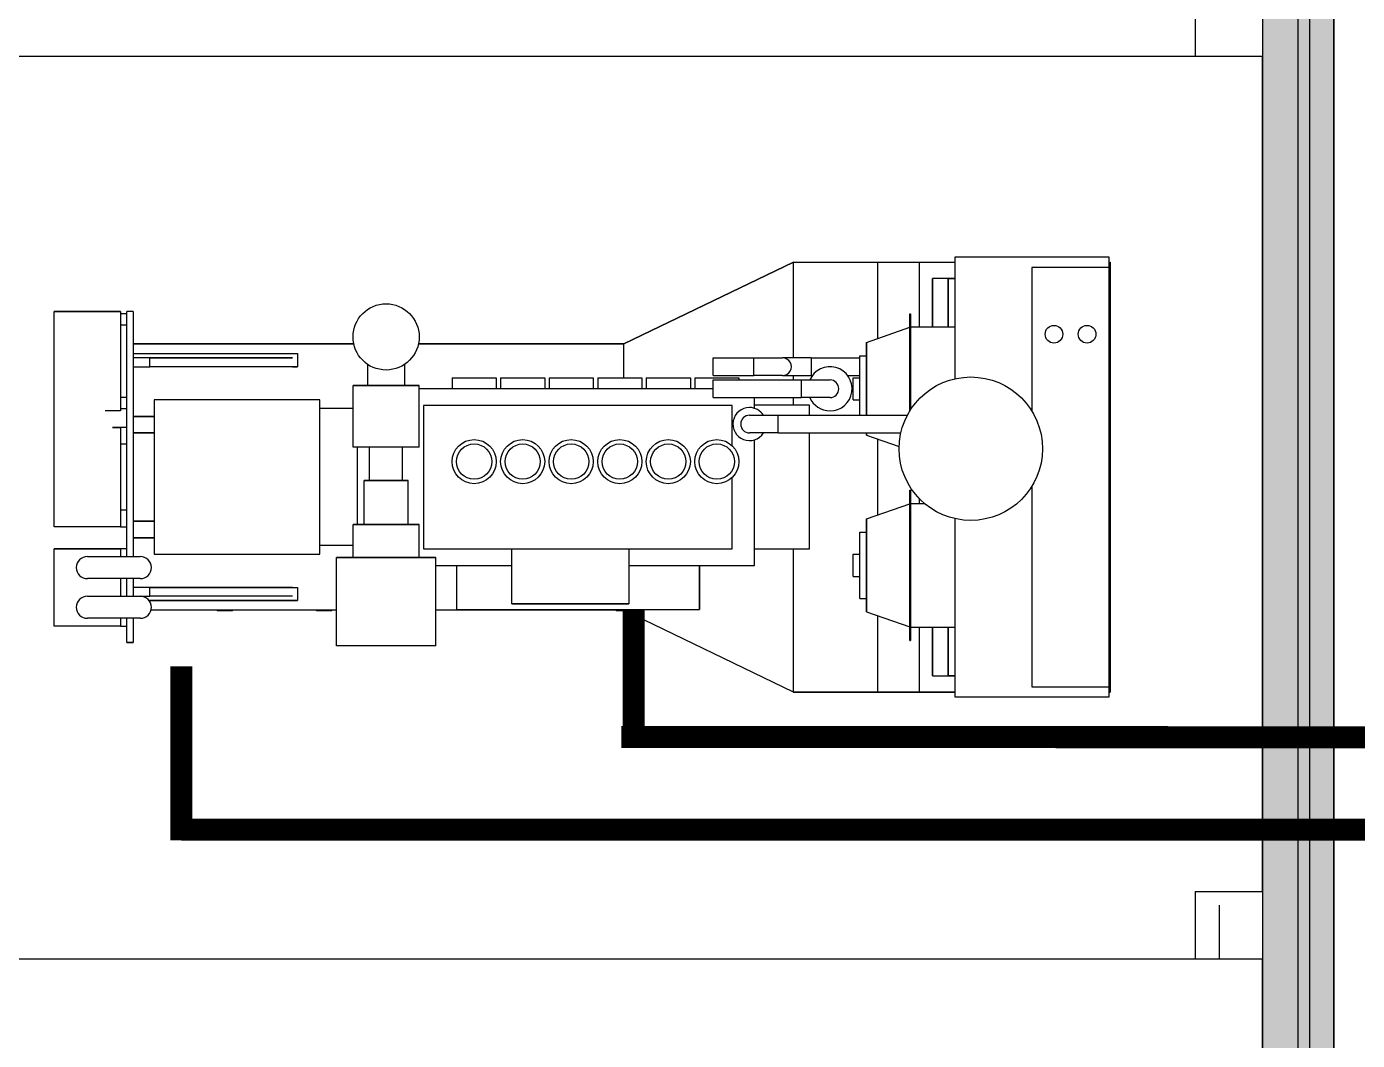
# Model space of a CAD drawing. Header units: inches. Extents: x 517790 to 538444, y 301815 to 302461.
# Drawn here: x 517949.52 to 517955.75, y 302301.06 to 302305.81 of the extents above; entities that cross this region are included whole.
import ezdxf

# ---------------------------------------------------------------- set-up
doc = ezdxf.new("R2010")
doc.units = ezdxf.units.IN
doc.header["$MEASUREMENT"] = 0
doc.linetypes.add('BLAST PROOF PARTITION-EMBED 1_DWG$0$DASHDOT2', pattern=[0.5, 0.25, -0.125, 0, -0.125])
for name, color, linetype in [('电气-接地设计-接地线', 3, '接地线'), ('电缆敷设层', 1, 'Continuous'), ('硅胶总平面底图 工艺装置区', 253, 'Continuous'), ('硅胶总平面底图0804', 253, 'Continuous')]:
    doc.layers.add(name, color=color, linetype=linetype)
doc.styles.add('EESLTYPE', font='TXT.shx')
doc.linetypes.add('接地线', pattern='A,500,["/",EESLTYPE,S=200,R=0,X=0,Y=-100],-200,60,-200', length=960)
doc.linetypes.add('组180_接地线', pattern='A,500,["/",EESLTYPE,S=200,R=-180,X=0,Y=100],-200,60,-200', length=960)

msp = doc.modelspace()

# ---------------------------------------------------------------- hatches: boundary and pattern name
at = {"ltscale": 10}
h = msp.add_hatch(color=9, dxfattribs=at)
h.dxf.hatch_style = 1
h.paths.add_polyline_path([(517946.0316, 302284.5143), (517955.6415, 302284.5143), (517955.6415, 302310.5538), (517946.0316, 302310.5538)])
h.paths.add_polyline_path([(517955.5269, 302310.4723), (517955.5269, 302284.6261), (517946.1331, 302284.6261), (517946.1331, 302310.4723)], flags=16)
h.paths.add_polyline_path([(517955.4734, 302310.4375), (517955.4734, 302284.6806), (517946.1735, 302284.6806), (517946.1735, 302310.4375)], flags=0)
h.paths.add_polyline_path([(517947.1359, 302310.3557), (517947.1359, 302305.6689), (517954.9924, 302305.6689), (517954.9924, 302305.9838), (517955.3074, 302305.9838), (517955.3074, 302310.052), (517951.2392, 302310.052), (517950.9242, 302310.052), (517950.9242, 302310.367), (517951.2392, 302310.367), (517951.2392, 302310.052), (517955.3074, 302310.052), (517955.3074, 302305.9838), (517954.9924, 302305.9838), (517954.9924, 302305.6689), (517955.3074, 302305.6689), (517955.3074, 302301.7582), (517955.1056, 302301.7582), (517955.1056, 302301.4432), (517955.3074, 302301.4432), (517955.3074, 302297.5325), (517955.1056, 302297.5325), (517955.1056, 302297.2176), (517955.3074, 302297.2176), (517955.3074, 302293.1494), (517955.3074, 302292.8344), (517955.3074, 302288.8187), (517954.9924, 302288.8187), (517954.9924, 302288.5038), (517955.3074, 302288.5038), (517955.3074, 302285.6105), (517954.9924, 302285.6105), (517954.1575, 302285.6105), (517954.1575, 302285.1995), (517953.5838, 302285.1995), (517952.7571, 302285.1995), (517951.9305, 302285.1995), (517951.1038, 302285.1995), (517950.2772, 302285.1995), (517948.6239, 302285.1995), (517947.7972, 302285.1995), (517946.8259, 302285.1995), (517946.3399, 302285.1995), (517946.3399, 302285.8194), (517946.5159, 302285.8194), (517946.5159, 302286.1737), (517946.5159, 302288.4027), (517946.5159, 302292.8667), (517946.6853, 302292.8667), (517946.6097, 302292.9262), (517946.7226, 302293.0695), (517946.7226, 302294.7767), (517946.7226, 302299.2363), (517946.7226, 302303.4357), (517946.7226, 302305.6576), (517946.7226, 302305.9725), (517946.7226, 302310.0407), (517946.7226, 302310.3557)], flags=0)
h.paths.add_polyline_path([(517947.1359, 302310.3557), (517947.1359, 302310.0407), (517947.1359, 302305.9725), (517947.1359, 302305.6576), (517947.1359, 302303.6424), (517947.3598, 302303.6424), (517949.5125, 302303.6424), (517949.5125, 302303.2291), (517947.3598, 302303.2291), (517947.1359, 302303.2291), (517947.1359, 302299.443), (517947.3598, 302299.443), (517949.5125, 302299.443), (517949.5125, 302299.0297), (517947.3598, 302299.0297), (517947.1359, 302299.0297), (517947.1359, 302294.9833), (517949.5125, 302294.9833), (517949.5125, 302294.57), (517947.1359, 302294.57), (517947.1359, 302292.9459), (517947.2775, 302292.8344), (517951.7073, 302292.8344), (517951.7073, 302291.5773), (517951.1105, 302291.5773), (517951.1105, 302291.567), (517951.064, 302291.567), (517950.2348, 302291.573), (517950.2348, 302291.567), (517949.9997, 302291.567), (517949.9997, 302291.5153), (517949.9532, 302291.5153), (517949.6406, 302291.5773), (517949.6406, 302292.8344), (517947.1359, 302292.8344), (517947.1359, 302292.8231), (517947.1359, 302288.7127), (517947.7972, 302288.7127), (517948.6239, 302288.7127), (517949.4505, 302288.7127), (517950.2772, 302288.7127), (517951.1038, 302288.7127), (517951.9305, 302288.7127), (517952.7571, 302288.7127), (517953.5838, 302288.7127), (517954.1575, 302288.7127), (517954.1575, 302288.4925), (517954.1575, 302288.0927), (517953.5838, 302288.0927), (517952.7571, 302288.0927), (517951.9305, 302288.0927), (517951.1038, 302288.0927), (517950.2772, 302288.0927), (517949.4505, 302288.0927), (517947.1359, 302288.0927), (517947.1359, 302286.1737), (517947.1359, 302285.5094), (517946.8259, 302285.5094), (517946.8259, 302285.1995), (517946.3399, 302285.1995), (517946.3399, 302285.8194), (517946.5159, 302285.8194), (517946.5159, 302286.1737), (517946.5159, 302288.4027), (517946.5159, 302288.4925), (517946.5159, 302288.8074), (517946.5159, 302292.8231), (517946.5159, 302292.8667), (517946.5628, 302292.8667), (517946.7226, 302293.0695), (517946.7226, 302293.1381), (517946.7226, 302294.7767), (517946.7226, 302297.2062), (517946.7226, 302297.5212), (517946.7226, 302299.2363), (517946.7226, 302301.4319), (517946.7226, 302301.7469), (517946.7226, 302303.4357), (517946.7226, 302310.3557)], flags=0)
edge = h.paths.add_edge_path(flags=0)
edge.add_line((517946.5543, 302309.9289), (517946.4348, 302309.8585))
edge.add_line((517946.4348, 302309.8585), (517946.4573, 302309.833))
edge.add_line((517946.4573, 302309.833), (517946.4579, 302309.8326))
edge.add_line((517946.4579, 302309.8326), (517946.4578, 302309.8324))
edge.add_line((517946.4578, 302309.8324), (517946.5918, 302309.6802))
edge.add_ellipse((517946.65, 302309.7367), major_axis=(-0.0574, -0.0574), ratio=0.5, start_angle=358.18213, end_angle=450)
edge.add_ellipse((517946.65, 302309.7367), major_axis=(0.0574, 0.0574), ratio=0.5, start_angle=270, end_angle=361.81787)
edge.add_line((517946.7064, 302309.7949), (517946.5543, 302309.9289))
h.paths.add_polyline_path([(517952.3157, 302307.3119), (517952.2785, 302307.3119), (517952.2795, 302307.3109), (517952.3178, 302307.3109)], flags=0)
h.paths.add_polyline_path([(517949.9587, 302308.307), (517949.9886, 302308.307), (517949.9886, 302308.2553), (517949.9886, 302308.1675), (517949.9886, 302308.09), (517949.9886, 302307.78), (517949.9587, 302307.78), (517949.9587, 302308.09)], flags=0)
h.paths.add_polyline_path([(517951.7184, 302308.3999), (517951.6151, 302308.3999), (517951.52, 302308.3482), (517951.7184, 302308.3482)], flags=0)
h.paths.add_polyline_path([(517950.7884, 302307.3564), (517950.7884, 302307.4184), (517950.0961, 302307.4184), (517950.0961, 302307.3564)], flags=0)
h.paths.add_polyline_path([(517951.1253, 302307.9195), (517951.1253, 302308.0745), (517951.0674, 302308.0745), (517951.0674, 302307.9195)], flags=0)
h.paths.add_polyline_path([(517951.7918, 302307.5991), (517952.3394, 302307.5991), (517952.3394, 302307.5216), (517952.9274, 302307.5216), (517952.9274, 302308.2708), (517953.1475, 302308.2708), (517953.1475, 302308.3897), (517953.1871, 302308.3897, -0.812836), (517953.3852, 302308.3483), (517953.3903, 302308.3705), (517953.3903, 302308.4102), (517953.4213, 302308.4102), (517953.4213, 302308.2243), (517953.644, 302308.2243, -0.58135), (517954.2273, 302308.2435), (517954.2273, 302308.9167), (517954.589, 302308.9167), (517954.589, 302306.9534), (517954.2273, 302306.9534), (517954.2273, 302307.8922, -0.96771), (517953.644, 302308.2243), (517953.039, 302308.2243), (517953.039, 302308.1417), (517952.9274, 302308.1417), (517952.9274, 302307.5216), (517952.3394, 302307.5216), (517952.3394, 302307.3408), (517951.7918, 302307.3408)], flags=0)
h.paths.add_polyline_path([(517950.0186, 302304.4734), (517949.999, 302304.3215), (517950.0186, 302304.3215)], flags=0)
h.paths.add_polyline_path([(517949.9587, 302304.0704), (517949.9886, 302304.0704), (517949.9886, 302304.0187), (517949.9886, 302303.9309), (517949.9886, 302303.8534), (517949.9886, 302303.5434), (517949.9587, 302303.5434), (517949.9587, 302303.8534)], flags=0)
h.paths.add_polyline_path([(517947.3598, 302303.6424), (517949.5125, 302303.6424), (517949.5125, 302303.2291), (517947.3598, 302303.2291), (517947.1359, 302303.2291), (517947.1359, 302301.7469), (517947.1359, 302301.4319), (517947.1359, 302299.443), (517947.3598, 302299.443), (517949.5125, 302299.443), (517949.5125, 302299.0297), (517947.3598, 302299.0297), (517947.1359, 302299.0297), (517947.1359, 302297.5212), (517947.1359, 302297.2062), (517947.1359, 302294.9833), (517949.5125, 302294.9833), (517949.5125, 302294.57), (517946.9292, 302294.57), (517946.9292, 302294.9833), (517947.1359, 302294.9833), (517947.1359, 302297.2062), (517947.1359, 302297.5212), (517947.1359, 302299.0297), (517946.9292, 302299.0297), (517946.9292, 302299.443), (517947.1359, 302299.443), (517947.1359, 302301.4319), (517947.1359, 302301.7469), (517947.1359, 302303.2291), (517946.9292, 302303.2291), (517946.9292, 302303.6424)], flags=0)
h.paths.add_polyline_path([(517951.1253, 302303.8379), (517951.1253, 302303.6829), (517951.3061, 302303.6829), (517951.3578, 302303.8379)], flags=0)
h.paths.add_polyline_path([(517953.7623, 302302.7684), (517953.7623, 302302.9957), (517953.659, 302302.9957), (517953.659, 302302.9337)], flags=0)
h.paths.add_polyline_path([(517950.7884, 302303.1197), (517950.7884, 302303.1817), (517950.0961, 302303.1817), (517950.0961, 302303.1197)], flags=0)
h.paths.add_polyline_path([(517952.9047, 302303.9877, 1.000036), (517952.9047, 302303.9051), (517953.039, 302303.9051), (517953.039, 302303.9877)], flags=0)
h.paths.add_polyline_path([(517954.2273, 302304.6801), (517954.589, 302304.6801), (517954.589, 302302.7167), (517954.2273, 302302.7167), (517954.2273, 302303.6556, -0.756725), (517953.6053, 302303.8312, -0.756725), (517954.2273, 302304.0069)], flags=0)
h.paths.add_polyline_path([(517954.5942, 302300.5054), (517954.589, 302300.5054), (517954.589, 302300.4806), (517954.5942, 302298.4925)], flags=0)
h.paths.add_polyline_path([(517949.9587, 302299.871), (517949.9886, 302299.871), (517949.9886, 302299.8193), (517949.9886, 302299.7315), (517949.9886, 302299.654), (517949.9886, 302299.344), (517949.9587, 302299.344), (517949.9587, 302299.654)], flags=0)
h.paths.add_polyline_path([(517951.1253, 302299.6385), (517951.1253, 302299.4835), (517951.3061, 302299.4835), (517951.3578, 302299.6385)], flags=0)
h.paths.add_polyline_path([(517953.7623, 302298.569), (517953.7623, 302298.7963), (517953.659, 302298.7963), (517953.659, 302298.7343)], flags=0)
h.paths.add_polyline_path([(517954.2273, 302300.4806), (517954.589, 302300.4806), (517954.589, 302298.5173), (517954.2273, 302298.5173), (517954.2273, 302299.4965, -0.756725), (517953.6053, 302299.6721, -0.756725), (517954.2273, 302299.8478)], flags=0)
h.paths.add_polyline_path([(517953.039, 302299.7883), (517953.039, 302299.7056), (517952.9047, 302299.7056, -0.999964), (517952.9047, 302299.7883)], flags=0)
h.paths.add_polyline_path([(517954.5942, 302296.201), (517954.589, 302296.201), (517954.589, 302296.1762), (517954.5942, 302294.1881)], flags=0)
h.paths.add_polyline_path([(517949.9587, 302295.5666), (517949.9886, 302295.5666), (517949.9886, 302295.5149), (517949.9886, 302295.4271), (517949.9886, 302295.3496), (517949.9886, 302295.0396), (517949.9587, 302295.0396), (517949.9587, 302295.3496)], flags=0)
h.paths.add_polyline_path([(517951.1253, 302295.3341), (517951.1253, 302295.1791), (517951.3061, 302295.1791), (517951.3578, 302295.3341)], flags=0)
h.paths.add_polyline_path([(517953.504, 302295.3728), (517953.504, 302295.0163), (517953.6549, 302295.0691), (517953.6549, 302295.1326)], flags=0)
h.paths.add_polyline_path([(517954.2273, 302296.1762), (517954.589, 302296.1762), (517954.589, 302294.2129), (517954.2273, 302294.2129), (517954.2273, 302295.2598, -0.55586), (517953.6569, 302295.2566), (517953.6549, 302295.2566), (517953.6549, 302295.2598, -0.138476), (517953.6053, 302295.4355, -0.756725), (517954.2273, 302295.6112)], flags=0)
h.paths.add_polyline_path([(517952.9047, 302295.4839), (517953.039, 302295.4839), (517953.039, 302295.4012), (517952.9047, 302295.4012, -1)], flags=0)
h.paths.add_polyline_path([(517947.1359, 302285.8194), (517947.1359, 302286.1737), (517946.8148, 302286.1737), (517946.8131, 302285.8194)], flags=0)
h.paths.add_polyline_path([(517947.1359, 302288.4027), (517954.1575, 302288.4027), (517954.9924, 302288.5038), (517947.1359, 302288.5038)], flags=0)
h.paths.add_polyline_path([(517949.6406, 302291.5773), (517950.2348, 302291.5773), (517950.2348, 302291.567), (517949.7181, 302291.567)], flags=0)
h.paths.add_polyline_path([(517950.3614, 302291.5091), (517950.9865, 302291.5091), (517950.9865, 302290.9894), (517950.9865, 302290.9532), (517950.9865, 302290.853), (517950.3614, 302290.853), (517950.3614, 302290.9532), (517950.3614, 302290.9894)], flags=0)
h.paths.add_polyline_path([(517950.4544, 302291.3922), (517950.4905, 302291.3922), (517950.4905, 302290.9894), (517950.8641, 302290.9894), (517950.8641, 302291.3922), (517950.9003, 302291.3922), (517950.9003, 302290.9894), (517950.4544, 302290.9894)], flags=0)
h.paths.add_polyline_path([(517950.4621, 302291.3824), (517950.4828, 302291.3824), (517950.4828, 302291.3618), (517950.4621, 302291.3618)], flags=0)
h.paths.add_polyline_path([(517950.8723, 302291.3824), (517950.893, 302291.3824), (517950.893, 302291.3618), (517950.8723, 302291.3618)], flags=0)
h.paths.add_polyline_path([(517947.3892, 302289.6864), (517948.2159, 302289.6864), (517949.0425, 302289.6864), (517949.8692, 302289.6864), (517950.6958, 302289.6864), (517951.5225, 302289.6864), (517952.3492, 302289.6864), (517953.1758, 302289.6864), (517954.0025, 302289.6864), (517954.0025, 302288.8597), (517953.1758, 302288.8597), (517952.3492, 302288.8597), (517951.5225, 302288.8597), (517950.6958, 302288.8597), (517949.8692, 302288.8597), (517949.0425, 302288.8597), (517948.2159, 302288.8597), (517947.3892, 302288.8597)], flags=0)
h.paths.add_polyline_path([(517947.3892, 302286.7931), (517948.2159, 302286.7931), (517949.0425, 302286.7931), (517949.8692, 302286.7931), (517950.6958, 302286.7931), (517951.5225, 302286.7931), (517952.3492, 302286.7931), (517953.1758, 302286.7931), (517954.0025, 302286.7931), (517954.0025, 302285.9664), (517953.1758, 302285.9664), (517952.3492, 302285.9664), (517951.5225, 302285.9664), (517950.0612, 302285.9664), (517949.8692, 302285.9664), (517949.0425, 302285.9664), (517948.2159, 302285.9664), (517947.3892, 302285.9664)], flags=0)
h.paths.add_polyline_path([(517946.4927, 302285.8194), (517946.4927, 302285.1995), (517946.4112, 302285.1995), (517946.4112, 302285.8194)], flags=0)
h.paths.add_polyline_path([(517949.0882, 302295.491), (517953.1919, 302295.491), (517953.1919, 302297.041), (517949.0882, 302297.041)], flags=8)
h.paths.add_polyline_path([(517946.9579, 302296.4319), (517955.3573, 302296.4319), (517955.3573, 302297.9819), (517946.9579, 302297.9819)], flags=8)
at = {"ltscale": 10, "true_color": 0xb87333}
h = msp.add_hatch(color=35, dxfattribs=at)
h.dxf.hatch_style = 1
h.paths.add_polyline_path([(517946.1331, 302284.6261), (517955.5269, 302284.6261), (517955.5269, 302310.4723), (517946.1331, 302310.4723)])
h.paths.add_polyline_path([(517955.4734, 302310.4375), (517946.1735, 302310.4375), (517946.1735, 302284.6806), (517955.4734, 302284.6806)], flags=16)
edge = h.paths.add_edge_path(flags=0)
edge.add_line((517946.5543, 302309.9289), (517946.4348, 302309.8585))
edge.add_line((517946.4348, 302309.8585), (517946.4573, 302309.833))
edge.add_line((517946.4573, 302309.833), (517946.4579, 302309.8326))
edge.add_line((517946.4579, 302309.8326), (517946.4578, 302309.8324))
edge.add_line((517946.4578, 302309.8324), (517946.5918, 302309.6802))
edge.add_ellipse((517946.65, 302309.7367), major_axis=(-0.0574, -0.0574), ratio=0.5, start_angle=358.18213, end_angle=450)
edge.add_ellipse((517946.65, 302309.7367), major_axis=(0.0574, 0.0574), ratio=0.5, start_angle=270, end_angle=361.81787)
edge.add_line((517946.7064, 302309.7949), (517946.5543, 302309.9289))
h.paths.add_polyline_path([(517952.3157, 302307.3119), (517952.2785, 302307.3119), (517952.2795, 302307.3109), (517952.3178, 302307.3109)], flags=0)
h.paths.add_polyline_path([(517949.9587, 302308.307), (517949.9886, 302308.307), (517949.9886, 302308.2553), (517949.9886, 302308.1675), (517949.9886, 302308.09), (517949.9886, 302307.78), (517949.9587, 302307.78), (517949.9587, 302308.09)], flags=0)
h.paths.add_polyline_path([(517951.7184, 302308.3999), (517951.6151, 302308.3999), (517951.52, 302308.3482), (517951.7184, 302308.3482)], flags=0)
h.paths.add_polyline_path([(517950.7884, 302307.3564), (517950.7884, 302307.4184), (517950.0961, 302307.4184), (517950.0961, 302307.3564)], flags=0)
h.paths.add_polyline_path([(517951.1253, 302307.9195), (517951.1253, 302308.0745), (517951.0674, 302308.0745), (517951.0674, 302307.9195)], flags=0)
h.paths.add_polyline_path([(517951.7918, 302307.5991), (517952.3394, 302307.5991), (517952.3394, 302307.5216), (517952.9274, 302307.5216), (517952.9274, 302308.2708), (517953.1475, 302308.2708), (517953.1475, 302308.3897), (517953.1871, 302308.3897, -0.812836), (517953.3852, 302308.3483), (517953.3903, 302308.3705), (517953.3903, 302308.4102), (517953.4213, 302308.4102), (517953.4213, 302308.2243), (517953.644, 302308.2243, -0.58135), (517954.2273, 302308.2435), (517954.2273, 302308.9167), (517954.589, 302308.9167), (517954.589, 302306.9534), (517954.2273, 302306.9534), (517954.2273, 302307.8922, -0.96771), (517953.644, 302308.2243), (517953.039, 302308.2243), (517953.039, 302308.1417), (517952.9274, 302308.1417), (517952.9274, 302307.5216), (517952.3394, 302307.5216), (517952.3394, 302307.3408), (517951.7918, 302307.3408)], flags=0)
h.paths.add_polyline_path([(517950.0186, 302304.4734), (517949.9886, 302304.4734), (517949.9886, 302304.4631), (517949.9924, 302304.3215), (517950.0186, 302304.3215)], flags=0)
h.paths.add_polyline_path([(517949.9587, 302304.0704), (517949.9886, 302304.0704), (517949.9886, 302304.0187), (517949.9886, 302303.9309), (517949.9886, 302303.8534), (517949.9886, 302303.5434), (517949.9587, 302303.5434), (517949.9587, 302303.8534)], flags=0)
h.paths.add_polyline_path([(517947.3598, 302303.6424), (517949.5125, 302303.6424), (517949.5125, 302303.2291), (517947.3598, 302303.2291), (517947.1359, 302303.2291), (517947.1359, 302301.7469), (517947.1359, 302301.4319), (517947.1359, 302299.443), (517947.3598, 302299.443), (517949.5125, 302299.443), (517949.5125, 302299.0297), (517947.3598, 302299.0297), (517947.1359, 302299.0297), (517947.1359, 302297.5212), (517947.1359, 302297.2062), (517947.1359, 302294.9833), (517949.5125, 302294.9833), (517949.5125, 302294.57), (517946.9292, 302294.57), (517946.9292, 302294.9833), (517947.1359, 302294.9833), (517947.1359, 302297.2062), (517947.1359, 302297.5212), (517947.1359, 302299.0297), (517946.9292, 302299.0297), (517946.9292, 302299.443), (517947.1359, 302299.443), (517947.1359, 302301.4319), (517947.1359, 302301.7469), (517947.1359, 302303.2291), (517946.9292, 302303.2291), (517946.9292, 302303.6424)], flags=0)
h.paths.add_polyline_path([(517951.1253, 302303.8379), (517951.1253, 302303.6829), (517951.3061, 302303.6829), (517951.3578, 302303.8379)], flags=0)
h.paths.add_polyline_path([(517953.7623, 302302.7684), (517953.7623, 302302.9957), (517953.659, 302302.9957), (517953.659, 302302.9337)], flags=0)
h.paths.add_polyline_path([(517950.7884, 302303.1197), (517950.7884, 302303.1817), (517950.0961, 302303.1817), (517950.0961, 302303.1197)], flags=0)
h.paths.add_polyline_path([(517952.9047, 302303.9877), (517953.039, 302303.9877), (517953.039, 302303.9051), (517952.9047, 302303.9051), (517952.9416, 302303.9278, -1.789564)], flags=0)
h.paths.add_polyline_path([(517954.2273, 302304.6801), (517954.589, 302304.6801), (517954.589, 302302.7167), (517954.2273, 302302.7167), (517954.2273, 302303.6556, -0.756725), (517953.6053, 302303.8312, -0.756725), (517954.2273, 302304.0069)], flags=0)
h.paths.add_polyline_path([(517954.5942, 302300.5054), (517954.589, 302300.5054), (517954.589, 302300.4806), (517954.5942, 302298.4925)], flags=0)
h.paths.add_polyline_path([(517949.9587, 302299.871), (517949.9886, 302299.871), (517949.9886, 302299.8193), (517949.9886, 302299.7315), (517949.9886, 302299.654), (517949.9886, 302299.344), (517949.9587, 302299.344), (517949.9587, 302299.654)], flags=0)
h.paths.add_polyline_path([(517951.1253, 302299.6385), (517951.1253, 302299.4835), (517951.3061, 302299.4835), (517951.3578, 302299.6385)], flags=0)
h.paths.add_polyline_path([(517953.7623, 302298.569), (517953.7623, 302298.7963), (517953.659, 302298.7963), (517953.659, 302298.7343)], flags=0)
h.paths.add_polyline_path([(517954.2273, 302300.4806), (517954.589, 302300.4806), (517954.589, 302298.5173), (517954.2273, 302298.5173), (517954.2273, 302299.4965, -0.756725), (517953.6053, 302299.6721, -0.756725), (517954.2273, 302299.8478)], flags=0)
h.paths.add_polyline_path([(517953.039, 302299.7883), (517953.039, 302299.7056), (517952.9047, 302299.7056, -0.999964), (517952.9047, 302299.7883)], flags=0)
h.paths.add_polyline_path([(517954.5942, 302296.201), (517954.589, 302296.201), (517954.589, 302296.1762), (517954.5942, 302294.1881)], flags=0)
h.paths.add_polyline_path([(517949.9587, 302295.5666), (517949.9886, 302295.5666), (517949.9886, 302295.5149), (517949.9886, 302295.4271), (517949.9886, 302295.3496), (517949.9886, 302295.0396), (517949.9587, 302295.0396), (517949.9587, 302295.3496)], flags=0)
h.paths.add_polyline_path([(517951.1253, 302295.3341), (517951.1253, 302295.1791), (517951.3061, 302295.1791), (517951.3578, 302295.3341)], flags=0)
h.paths.add_polyline_path([(517953.504, 302295.3728), (517953.504, 302295.0163), (517953.6549, 302295.0691), (517953.6549, 302295.1326)], flags=0)
h.paths.add_polyline_path([(517954.2273, 302296.1762), (517954.589, 302296.1762), (517954.589, 302294.2129), (517954.2273, 302294.2129), (517954.2273, 302295.2598, -0.55586), (517953.6569, 302295.2566), (517953.6549, 302295.2566), (517953.6549, 302295.2598, -0.138476), (517953.6053, 302295.4355, -0.756725), (517954.2273, 302295.6112)], flags=0)
h.paths.add_polyline_path([(517952.9047, 302295.4839), (517953.039, 302295.4839), (517953.039, 302295.4012), (517952.9047, 302295.4012, -1)], flags=0)
h.paths.add_polyline_path([(517947.1359, 302285.8194), (517947.1359, 302286.1737), (517946.8148, 302286.1737), (517946.8131, 302285.8194)], flags=0)
h.paths.add_polyline_path([(517947.1359, 302288.4027), (517954.1575, 302288.4027), (517954.9924, 302288.5038), (517947.1359, 302288.5038)], flags=0)
h.paths.add_polyline_path([(517949.6406, 302291.5773), (517950.2348, 302291.5773), (517950.2348, 302291.567), (517949.7181, 302291.567)], flags=0)
h.paths.add_polyline_path([(517950.3614, 302291.5091), (517950.9865, 302291.5091), (517950.9865, 302290.9894), (517950.9865, 302290.9532), (517950.9865, 302290.853), (517950.3614, 302290.853), (517950.3614, 302290.9532), (517950.3614, 302290.9894)], flags=0)
h.paths.add_polyline_path([(517950.4544, 302291.3922), (517950.4905, 302291.3922), (517950.4905, 302290.9894), (517950.8641, 302290.9894), (517950.8641, 302291.3922), (517950.9003, 302291.3922), (517950.9003, 302290.9894), (517950.4544, 302290.9894)], flags=0)
h.paths.add_polyline_path([(517950.4621, 302291.3824), (517950.4828, 302291.3824), (517950.4828, 302291.3618), (517950.4621, 302291.3618)], flags=0)
h.paths.add_polyline_path([(517950.8723, 302291.3824), (517950.893, 302291.3824), (517950.893, 302291.3618), (517950.8723, 302291.3618)], flags=0)
h.paths.add_polyline_path([(517947.3892, 302289.6864), (517948.2159, 302289.6864), (517949.0425, 302289.6864), (517949.8692, 302289.6864), (517950.6958, 302289.6864), (517951.5225, 302289.6864), (517952.3492, 302289.6864), (517953.1758, 302289.6864), (517954.0025, 302289.6864), (517954.0025, 302288.8597), (517953.1758, 302288.8597), (517952.3492, 302288.8597), (517951.5225, 302288.8597), (517950.6958, 302288.8597), (517949.8692, 302288.8597), (517949.0425, 302288.8597), (517948.2159, 302288.8597), (517947.3892, 302288.8597)], flags=0)
h.paths.add_polyline_path([(517947.3892, 302286.7931), (517948.2159, 302286.7931), (517949.0425, 302286.7931), (517949.8692, 302286.7931), (517950.6958, 302286.7931), (517951.5225, 302286.7931), (517952.3492, 302286.7931), (517953.1758, 302286.7931), (517954.0025, 302286.7931), (517954.0025, 302285.9664), (517953.1758, 302285.9664), (517952.3492, 302285.9664), (517951.5225, 302285.9664), (517950.0612, 302285.9664), (517949.8692, 302285.9664), (517949.0425, 302285.9664), (517948.2159, 302285.9664), (517947.3892, 302285.9664)], flags=0)
h.paths.add_polyline_path([(517946.4927, 302285.8194), (517946.4927, 302285.1995), (517946.4112, 302285.1995), (517946.4112, 302285.8194)], flags=0)
h.paths.add_polyline_path([(517949.0882, 302295.491), (517953.1919, 302295.491), (517953.1919, 302297.041), (517949.0882, 302297.041)], flags=8)
h.paths.add_polyline_path([(517946.9579, 302296.4319), (517955.3573, 302296.4319), (517955.3573, 302297.9819), (517946.9579, 302297.9819)], flags=8)
h = msp.add_hatch(color=9)
h.dxf.hatch_style = 1
h.paths.add_polyline_path([(517955.3074, 302284.8241), (517946.3311, 302284.8241), (517946.3311, 302285.5064), (517946.1735, 302285.5064), (517946.1735, 302284.6806), (517955.4734, 302284.6806), (517955.4734, 302310.4375), (517946.1735, 302310.4375), (517946.1735, 302285.5064), (517946.3311, 302285.5064), (517946.3311, 302310.367), (517955.3074, 302310.367)])

# ---------------------------------------------------------------- linework, layer by layer
at = {"color": 42, "ltscale": 10}
for points in [[(517946.1331, 302310.4723), (517955.5269, 302310.4723), (517955.5269, 302284.6261), (517946.1331, 302284.6261)], [(517955.4734, 302284.6806), (517946.1735, 302284.6806), (517946.1735, 302310.4375), (517955.4734, 302310.4375)]]:
    msp.add_lwpolyline(points, close=True, dxfattribs=at)
at = {"layer": '电气-接地设计-接地线', "linetype": '组180_接地线', "ltscale": 0.01, "const_width": 0.1033}
for points in [[(517952.3617, 302302.4782), (517952.3617, 302303.0783)], [(517950.2433, 302301.9976), (517950.2433, 302302.8116)], [(517952.3049, 302302.4818), (517958.7331, 302302.4782)], [(517950.2433, 302302.0478), (517959.6268, 302302.0478)]]:
    msp.add_lwpolyline(points, dxfattribs=at)
at = {"layer": '电缆敷设层', "color": 9, "ltscale": 10}
for p, q in [((517954.9924, 302305.6689), (517955.3074, 302305.6689)), ((517954.9924, 302301.7582), (517955.3074, 302301.7582)), ((517954.9924, 302301.4432), (517955.3074, 302301.4432))]:
    msp.add_line(p, q, dxfattribs=at)
at = {"layer": '电缆敷设层', "ltscale": 10}
msp.add_line((517954.627, 302302.0478), (517959.6268, 302302.0478), dxfattribs=at)
at = {"layer": '电缆敷设层', "color": 35, "ltscale": 10, "true_color": 0xb87333}
msp.add_lwpolyline([(517946.0316, 302310.5538), (517955.6415, 302310.5538), (517955.6415, 302284.5143), (517946.0316, 302284.5143)], close=True, dxfattribs=at)
at = {"layer": '电缆敷设层', "color": 9, "ltscale": 10}
for points in [[(517946.0316, 302310.5538), (517955.6415, 302310.5538), (517955.6415, 302284.5143), (517946.0316, 302284.5143)], [(517946.3311, 302310.367), (517955.3074, 302310.367), (517955.3074, 302284.8241), (517946.3311, 302284.8241)]]:
    msp.add_lwpolyline(points, close=True, dxfattribs=at)
at = {"layer": '硅胶总平面底图 工艺装置区', "color": 9, "linetype": 'Continuous', "lineweight": -3}
for p, q in [((517954.9924, 302305.9838), (517954.9924, 302305.6689)), ((517946.6461, 302305.6689), (517954.9924, 302305.6689)), ((517955.3074, 302301.7582), (517955.3074, 302305.6689)), ((517954.9924, 302301.7582), (517954.9924, 302301.4432)), ((517946.6461, 302301.4432), (517954.9924, 302301.4432)), ((517955.3074, 302297.5325), (517955.3074, 302301.4432))]:
    msp.add_line(p, q, dxfattribs=at)
at = {"layer": '硅胶总平面底图 工艺装置区', "color": 5, "linetype": 'Continuous', "lineweight": -3}
for p, q in [((517953.8657, 302304.7276), (517953.8657, 302304.1585)), ((517953.8657, 302304.7276), (517953.8657, 302304.1585)), ((517954.589, 302304.7276), (517953.8657, 302304.7276)), ((517954.589, 302304.7276), (517953.8657, 302304.7276)), ((517954.589, 302304.6801), (517954.589, 302304.7276)), ((517954.589, 302304.6801), (517954.589, 302304.7276)), ((517952.3157, 302304.3215), (517953.1113, 302304.7049)), ((517953.1113, 302304.7049), (517952.3157, 302304.3215)), ((517953.1113, 302304.2563), (517953.1113, 302304.7049)), ((517953.1113, 302304.2563), (517953.1113, 302304.7049)), ((517953.1113, 302304.7049), (517953.504, 302304.7049)), ((517953.1113, 302304.7049), (517953.504, 302304.7049)), ((517953.504, 302304.7049), (517953.7003, 302304.7049)), ((517953.504, 302304.7049), (517953.7003, 302304.7049)), ((517953.504, 302304.7049), (517953.504, 302304.3468)), ((517953.504, 302304.7049), (517953.504, 302304.3468)), ((517953.7003, 302304.7049), (517953.8657, 302304.7049)), ((517953.7003, 302304.7049), (517953.8657, 302304.7049)), ((517953.7003, 302304.4011), (517953.7003, 302304.7049)), ((517953.7003, 302304.4011), (517953.7003, 302304.7049)), ((517954.2273, 302304.6801), (517954.2273, 302304.0069)), ((517954.2273, 302304.6801), (517954.2273, 302304.0069)), ((517954.589, 302304.6801), (517954.2273, 302304.6801)), ((517954.589, 302304.6801), (517954.2273, 302304.6801)), ((517954.589, 302304.7049), (517954.5942, 302304.7049)), ((517954.589, 302304.7049), (517954.5942, 302304.7049)), ((517954.589, 302302.7167), (517954.589, 302304.6801)), ((517954.589, 302302.7167), (517954.589, 302304.6801)), ((517954.5942, 302304.7049), (517954.5942, 302302.6919)), ((517954.5942, 302304.7049), (517954.5942, 302302.6919)), ((517953.7623, 302304.6284), (517953.7623, 302304.4011)), ((517953.7623, 302304.4011), (517953.7623, 302304.6284)), ((517953.8347, 302304.6284), (517953.7623, 302304.6284)), ((517953.8347, 302304.6284), (517953.7623, 302304.6284)), ((517953.8347, 302304.6284), (517953.8657, 302304.6284)), ((517953.8657, 302304.6284), (517953.8347, 302304.6284)), ((517953.8347, 302304.4011), (517953.8347, 302304.6284)), ((517953.8347, 302304.6284), (517953.8347, 302304.4011)), ((517949.6487, 302304.4734), (517949.9587, 302304.4734)), ((517949.9587, 302304.4734), (517949.6487, 302304.4734)), ((517949.6487, 302303.4823), (517949.6487, 302304.4734)), ((517949.6487, 302303.4823), (517949.6487, 302304.4734)), ((517949.9587, 302304.4734), (517949.9587, 302304.0084)), ((517949.9587, 302304.4734), (517949.9587, 302304.0084)), ((517949.9886, 302304.4631), (517949.9886, 302304.4734)), ((517949.9886, 302304.4631), (517949.9886, 302304.4734)), ((517950.0186, 302304.4734), (517949.9886, 302304.4734)), ((517950.0186, 302304.4734), (517949.9886, 302304.4734)), ((517950.0186, 302304.4734), (517950.0186, 302303.3264)), ((517950.0186, 302304.4734), (517950.0186, 302303.3264)), ((517949.9587, 302304.4631), (517949.9587, 302304.4114)), ((517949.9587, 302304.4631), (517949.9587, 302304.4114)), ((517949.9886, 302304.4631), (517949.9587, 302304.4631)), ((517949.9886, 302304.4631), (517949.9587, 302304.4631)), ((517949.9587, 302304.4114), (517949.9886, 302304.4114)), ((517949.9587, 302304.4114), (517949.9886, 302304.4114)), ((517949.9886, 302304.4114), (517949.9886, 302304.4631)), ((517949.9886, 302304.4114), (517949.9886, 302304.4631)), ((517949.9886, 302304.0704), (517949.9886, 302304.4114)), ((517949.9886, 302304.0704), (517949.9886, 302304.4114)), ((517953.6549, 302304.0069), (517953.6549, 302304.4631)), ((517953.6549, 302304.0069), (517953.6549, 302304.4631)), ((517953.6549, 302304.4631), (517953.659, 302304.4631)), ((517953.659, 302304.4631), (517953.659, 302304.0134)), ((517953.659, 302304.0134), (517953.659, 302304.4631)), ((517953.4523, 302304.3287), (517953.6549, 302304.3996)), ((517953.659, 302304.4011), (517953.8657, 302304.4011)), ((517950.0186, 302304.3215), (517951.0514, 302304.3215)), ((517951.0514, 302304.3215), (517950.0186, 302304.3215)), ((517950.4113, 302304.3225), (517950.4103, 302304.3215)), ((517950.4836, 302304.3225), (517950.4113, 302304.3225)), ((517950.4846, 302304.3215), (517950.4836, 302304.3225)), ((517950.8763, 302304.3225), (517950.8753, 302304.3215)), ((517950.9486, 302304.3225), (517950.8763, 302304.3225)), ((517950.9496, 302304.3215), (517950.9486, 302304.3225)), ((517951.3542, 302304.3215), (517952.3157, 302304.3215)), ((517952.3157, 302304.3215), (517951.3542, 302304.3215)), ((517951.4136, 302304.3225), (517951.3544, 302304.3225)), ((517951.4146, 302304.3215), (517951.4136, 302304.3225)), ((517952.2795, 302304.3225), (517952.2785, 302304.3215)), ((517952.3178, 302304.3225), (517952.2795, 302304.3225)), ((517952.3157, 302304.1633), (517952.3157, 302304.3215)), ((517952.3157, 302304.1633), (517952.3157, 302304.3215)), ((517953.4523, 302303.9877), (517953.4523, 302304.3287)), ((517953.4523, 302304.3287), (517953.4523, 302304.1117)), ((517950.0186, 302304.2771), (517950.7884, 302304.2771)), ((517950.0186, 302304.2771), (517950.7884, 302304.2771)), ((517950.0961, 302304.2564), (517950.0186, 302304.2564)), ((517950.0961, 302304.2564), (517950.0186, 302304.2564)), ((517950.0961, 302304.2151), (517950.0961, 302304.2564)), ((517950.0961, 302304.2151), (517950.0961, 302304.2564)), ((517950.0961, 302304.2564), (517950.7642, 302304.2564)), ((517950.7642, 302304.2564), (517950.0961, 302304.2564)), ((517950.7884, 302304.2771), (517950.7884, 302304.2151)), ((517950.7884, 302304.2771), (517950.7884, 302304.2151)), ((517951.115, 302304.2268), (517951.115, 302304.1272)), ((517951.2906, 302304.1272), (517951.2906, 302304.2268)), ((517952.7342, 302304.1736), (517952.7342, 302304.2563)), ((517952.7342, 302304.1736), (517952.7342, 302304.2563)), ((517952.7342, 302304.2563), (517952.9253, 302304.2563)), ((517952.9253, 302304.1736), (517952.9253, 302304.2563)), ((517952.9253, 302304.1736), (517952.9253, 302304.2563)), ((517952.9253, 302304.2563), (517953.0597, 302304.2563)), ((517953.194, 302304.2563), (517953.0597, 302304.2563)), ((517953.194, 302304.2563), (517953.194, 302304.1736)), ((517953.194, 302304.2563), (517953.194, 302304.1736)), ((517953.194, 302304.2563), (517953.4213, 302304.2563)), ((517953.4213, 302303.9877), (517953.4213, 302304.2667)), ((517953.4213, 302303.9877), (517953.4213, 302304.2667)), ((517953.4213, 302304.2667), (517953.4523, 302304.2667)), ((517950.0186, 302304.2151), (517950.0961, 302304.2151)), ((517950.0186, 302304.2151), (517950.0961, 302304.2151)), ((517950.7642, 302304.2151), (517950.0961, 302304.2151)), ((517950.7642, 302304.2151), (517950.0961, 302304.2151)), ((517950.7884, 302304.2151), (517950.7642, 302304.2151)), ((517950.7642, 302304.2151), (517950.7884, 302304.2151)), ((517951.5118, 302304.1633), (517951.6151, 302304.1633)), ((517951.5118, 302304.1633), (517951.6151, 302304.1633)), ((517951.5118, 302304.1633), (517951.5118, 302304.1116)), ((517951.6151, 302304.1633), (517951.7184, 302304.1633)), ((517951.6151, 302304.1633), (517951.7184, 302304.1633)), ((517951.7184, 302304.1633), (517951.7184, 302304.1116)), ((517951.7391, 302304.1633), (517951.8424, 302304.1633)), ((517951.7391, 302304.1633), (517951.8424, 302304.1633)), ((517951.7391, 302304.1633), (517951.7391, 302304.1116)), ((517951.8424, 302304.1633), (517951.9458, 302304.1633)), ((517951.8424, 302304.1633), (517951.9458, 302304.1633)), ((517951.9458, 302304.1633), (517951.9458, 302304.1116)), ((517951.9664, 302304.1633), (517952.0697, 302304.1633)), ((517951.9664, 302304.1633), (517952.0697, 302304.1633)), ((517951.9664, 302304.1633), (517951.9664, 302304.1116)), ((517952.0697, 302304.1633), (517952.1731, 302304.1633)), ((517952.0697, 302304.1633), (517952.1731, 302304.1633)), ((517952.1731, 302304.1633), (517952.1731, 302304.1116)), ((517952.1937, 302304.1633), (517952.2971, 302304.1633)), ((517952.1937, 302304.1633), (517952.2971, 302304.1633)), ((517952.1937, 302304.1633), (517952.1937, 302304.1116)), ((517952.2971, 302304.1633), (517952.4004, 302304.1633)), ((517952.2971, 302304.1633), (517952.4004, 302304.1633)), ((517952.4004, 302304.1633), (517952.4004, 302304.1116)), ((517952.4211, 302304.1633), (517952.5244, 302304.1633)), ((517952.4211, 302304.1633), (517952.5244, 302304.1633)), ((517952.4211, 302304.1633), (517952.4211, 302304.1116)), ((517952.5244, 302304.1633), (517952.6277, 302304.1633)), ((517952.5244, 302304.1633), (517952.6277, 302304.1633)), ((517952.6277, 302304.1633), (517952.6277, 302304.1116)), ((517952.6484, 302304.1633), (517952.7517, 302304.1633)), ((517952.6484, 302304.1633), (517952.7517, 302304.1633)), ((517952.6484, 302304.1633), (517952.6484, 302304.1116)), ((517952.7342, 302304.1736), (517952.9253, 302304.1736)), ((517952.7517, 302304.1633), (517952.8551, 302304.1633)), ((517952.7517, 302304.1633), (517952.8551, 302304.1633)), ((517952.8551, 302304.1633), (517952.8551, 302304.1531)), ((517953.0597, 302304.1736), (517952.9253, 302304.1736)), ((517953.0597, 302304.1736), (517953.194, 302304.1736)), ((517953.1113, 302304.1531), (517953.1113, 302304.1736)), ((517953.1113, 302304.1531), (517953.1113, 302304.1736)), ((517953.194, 302304.1736), (517953.1991, 302304.1736)), ((517953.3646, 302304.1736), (517953.4213, 302304.1736)), ((517953.3903, 302304.0601), (517953.3903, 302304.1634)), ((517953.3903, 302304.0601), (517953.3903, 302304.1634)), ((517953.3903, 302304.1634), (517953.4213, 302304.1634)), ((517951.0478, 302304.1272), (517951.3578, 302304.1272)), ((517951.3578, 302304.1272), (517951.0478, 302304.1272)), ((517951.0478, 302303.8379), (517951.0478, 302304.1272)), ((517951.3578, 302303.8379), (517951.3578, 302304.1272)), ((517952.7342, 302304.1116), (517951.3578, 302304.1116)), ((517952.7342, 302304.1116), (517951.3578, 302304.1116)), ((517952.7342, 302304.0704), (517952.7342, 302304.1531)), ((517952.7342, 302304.0704), (517952.7342, 302304.1531)), ((517952.7342, 302304.1531), (517953.1475, 302304.1531)), ((517953.1475, 302304.1117), (517953.1475, 302304.1531)), ((517953.1475, 302304.1117), (517953.1475, 302304.1531)), ((517953.1475, 302304.1531), (517953.2818, 302304.1531)), ((517953.1475, 302304.0704), (517953.1475, 302304.1117)), ((517953.1475, 302304.0704), (517953.1475, 302304.1117)), ((517953.4523, 302304.1117), (517953.4523, 302303.9877)), ((517949.9886, 302304.0704), (517949.9587, 302304.0704)), ((517949.9886, 302304.0704), (517949.9587, 302304.0704)), ((517949.9587, 302304.0704), (517949.9587, 302304.0187)), ((517949.9587, 302304.0704), (517949.9587, 302304.0187)), ((517949.9886, 302304.0187), (517949.9886, 302304.0704)), ((517949.9886, 302304.0187), (517949.9886, 302304.0704)), ((517950.1168, 302304.06), (517950.1168, 302303.3366)), ((517950.1168, 302304.06), (517950.1168, 302303.3366)), ((517950.8918, 302304.06), (517950.1168, 302304.06)), ((517950.8918, 302304.06), (517950.1168, 302304.06)), ((517950.8918, 302303.3366), (517950.8918, 302304.06)), ((517950.8918, 302303.3366), (517950.8918, 302304.06)), ((517951.3774, 302304.0341), (517951.3774, 302303.3625)), ((517951.3774, 302304.0341), (517951.3774, 302303.3625)), ((517952.8241, 302304.0341), (517951.3774, 302304.0341)), ((517952.8241, 302304.0341), (517951.3774, 302304.0341)), ((517952.7342, 302304.0704), (517953.1475, 302304.0704)), ((517952.8241, 302303.8444), (517952.8241, 302304.0341)), ((517952.8241, 302303.8444), (517952.8241, 302304.0341)), ((517952.9274, 302304.0205), (517952.9274, 302304.0704)), ((517952.9274, 302304.0205), (517952.9274, 302304.0704)), ((517953.1857, 302304.0342), (517952.9274, 302304.0342)), ((517953.1857, 302304.0342), (517952.9274, 302304.0342)), ((517953.1113, 302304.0342), (517953.1113, 302304.0704)), ((517953.1113, 302304.0342), (517953.1113, 302304.0704)), ((517953.2818, 302304.0704), (517953.1475, 302304.0704)), ((517953.1857, 302303.9877), (517953.1857, 302304.0342)), ((517953.1857, 302303.9877), (517953.1857, 302304.0342)), ((517953.3903, 302304.0601), (517953.4213, 302304.0601)), ((517949.9587, 302304.0084), (517949.8864, 302304.0084)), ((517949.9587, 302304.0084), (517949.8864, 302304.0084)), ((517949.9587, 302304.0187), (517949.9886, 302304.0187)), ((517949.9587, 302304.0187), (517949.9886, 302304.0187)), ((517949.9886, 302303.9309), (517949.9886, 302304.0187)), ((517949.9886, 302303.9309), (517949.9886, 302304.0187)), ((517950.1168, 302303.9825), (517950.0186, 302303.9825)), ((517950.0186, 302303.9825), (517950.1168, 302303.9825)), ((517951.0478, 302304.0186), (517950.8918, 302304.0186)), ((517952.9047, 302303.9877), (517953.039, 302303.9877)), ((517953.039, 302303.9051), (517953.039, 302303.9877)), ((517953.039, 302303.9051), (517953.039, 302303.9877)), ((517953.039, 302303.9877), (517953.644, 302303.9877)), ((517949.9218, 302303.9309), (517949.9587, 302303.9309)), ((517949.9587, 302303.9309), (517949.9218, 302303.9309)), ((517949.9587, 302303.9309), (517949.9587, 302303.8534)), ((517949.9587, 302303.9309), (517949.9587, 302303.8534)), ((517949.9886, 302303.9309), (517949.9587, 302303.9309)), ((517949.9886, 302303.9309), (517949.9587, 302303.9309)), ((517949.9886, 302303.8534), (517949.9886, 302303.9309)), ((517949.9886, 302303.8534), (517949.9886, 302303.9309)), ((517950.0186, 302303.905), (517950.1168, 302303.905)), ((517950.1168, 302303.905), (517950.0186, 302303.905)), ((517953.039, 302303.9051), (517952.9047, 302303.9051)), ((517953.039, 302303.9051), (517953.6135, 302303.9051)), ((517953.1857, 302303.3626), (517953.1857, 302303.9051)), ((517953.1857, 302303.3626), (517953.1857, 302303.9051)), ((517953.4523, 302303.8947), (517953.4523, 302303.9051)), ((517953.4523, 302303.9051), (517953.4523, 302303.8947)), ((517949.9587, 302303.8534), (517949.9587, 302303.5434)), ((517949.9587, 302303.8534), (517949.9587, 302303.5434)), ((517949.9587, 302303.8534), (517949.9886, 302303.8534)), ((517949.9587, 302303.8534), (517949.9886, 302303.8534)), ((517949.9886, 302303.5434), (517949.9886, 302303.8534)), ((517949.9886, 302303.5434), (517949.9886, 302303.8534)), ((517952.9274, 302303.285), (517952.9274, 302303.8723)), ((517952.9274, 302303.285), (517952.9274, 302303.8723)), ((517953.4523, 302303.8947), (517953.6054, 302303.8412)), ((517953.504, 302303.8766), (517953.504, 302303.5202)), ((517953.504, 302303.8766), (517953.504, 302303.5202)), ((517951.3578, 302303.8379), (517951.0478, 302303.8379)), ((517951.3578, 302303.8379), (517951.0478, 302303.8379)), ((517951.0674, 302303.8379), (517951.0674, 302303.4762)), ((517951.0674, 302303.8379), (517951.0674, 302303.4762)), ((517951.1253, 302303.6829), (517951.1253, 302303.8379)), ((517951.2803, 302303.6829), (517951.2803, 302303.8379)), ((517951.0995, 302303.6829), (517951.3061, 302303.6829)), ((517951.3061, 302303.6829), (517951.0995, 302303.6829)), ((517951.0995, 302303.4762), (517951.0995, 302303.6829)), ((517951.3061, 302303.4762), (517951.3061, 302303.6829)), ((517952.8241, 302303.3625), (517952.8241, 302303.6968)), ((517952.8241, 302303.3625), (517952.8241, 302303.6968)), ((517954.2273, 302303.6556), (517954.2273, 302302.7167)), ((517954.2273, 302303.6556), (517954.2273, 302302.7167)), ((517953.6549, 302302.9337), (517953.6549, 302303.6364)), ((517953.6549, 302302.9337), (517953.6549, 302303.6364)), ((517953.6549, 302303.6364), (517953.659, 302303.6364)), ((517953.659, 302303.6364), (517953.659, 302302.9337)), ((517953.659, 302302.9337), (517953.659, 302303.6364)), ((517953.7003, 302303.5744), (517953.7003, 302303.5971)), ((517953.7003, 302303.5744), (517953.7003, 302303.5971)), ((517949.9587, 302303.5434), (517949.9587, 302303.4659)), ((517949.9587, 302303.5434), (517949.9587, 302303.4659)), ((517949.9886, 302303.5434), (517949.9587, 302303.5434)), ((517949.9886, 302303.5434), (517949.9587, 302303.5434)), ((517949.9886, 302303.4659), (517949.9886, 302303.5434)), ((517949.9886, 302303.4659), (517949.9886, 302303.5434)), ((517953.4523, 302303.5021), (517953.6549, 302303.573)), ((517953.659, 302303.5744), (517953.7247, 302303.5744)), ((517949.6487, 302303.4659), (517949.6487, 302303.4988)), ((517949.6487, 302303.4659), (517949.6487, 302303.4988)), ((517950.1168, 302303.4916), (517950.0186, 302303.4916)), ((517950.0186, 302303.4916), (517950.1168, 302303.4916)), ((517951.0478, 302303.4762), (517951.3578, 302303.4762)), ((517951.3578, 302303.4762), (517951.0478, 302303.4762)), ((517951.0478, 302303.3212), (517951.0478, 302303.4762)), ((517951.3578, 302303.3212), (517951.3578, 302303.4762)), ((517953.4523, 302303.0681), (517953.4523, 302303.5021)), ((517953.4523, 302303.5021), (517953.4523, 302303.2851)), ((517953.8657, 302303.504), (517953.8657, 302302.6692)), ((517953.8657, 302303.504), (517953.8657, 302302.6692)), ((517949.9587, 302303.4659), (517949.6487, 302303.4659)), ((517949.9587, 302303.4659), (517949.6487, 302303.4659)), ((517949.9587, 302303.4659), (517949.9886, 302303.4659)), ((517949.9587, 302303.4659), (517949.9886, 302303.4659)), ((517949.9886, 302303.3626), (517949.9886, 302303.4659)), ((517949.9886, 302303.3626), (517949.9886, 302303.4659)), ((517950.0186, 302303.4141), (517950.1168, 302303.4141)), ((517950.1168, 302303.4141), (517950.0186, 302303.4141)), ((517953.4213, 302303.1301), (517953.4213, 302303.4401)), ((517953.4213, 302303.1301), (517953.4213, 302303.4401)), ((517953.4213, 302303.4401), (517953.4523, 302303.4401)), ((517949.6487, 302303.0009), (517949.6487, 302303.3626)), ((517949.6487, 302303.0009), (517949.6487, 302303.3626)), ((517949.6487, 302303.3626), (517949.9587, 302303.3626)), ((517949.9587, 302303.3626), (517949.6487, 302303.3626)), ((517949.9886, 302303.3626), (517949.9587, 302303.3626)), ((517949.9886, 302303.3626), (517949.9587, 302303.3626)), ((517949.9587, 302303.3626), (517949.9587, 302303.3264)), ((517949.9587, 302303.3626), (517949.9587, 302303.3264)), ((517949.9587, 302303.3626), (517949.9587, 302303.3264)), ((517949.9587, 302303.3626), (517949.9587, 302303.3264)), ((517949.9886, 302303.3264), (517949.9886, 302303.3626)), ((517949.9886, 302303.3264), (517949.9886, 302303.3626)), ((517951.0478, 302303.378), (517950.8918, 302303.378)), ((517951.3774, 302303.3625), (517951.7918, 302303.3625)), ((517951.3774, 302303.3625), (517951.7918, 302303.3625)), ((517951.7918, 302303.1041), (517951.7918, 302303.3625)), ((517951.7918, 302303.1041), (517951.7918, 302303.3625)), ((517951.7918, 302303.3625), (517952.3394, 302303.3625)), ((517951.7918, 302303.3625), (517952.3394, 302303.3625)), ((517952.3394, 302303.3625), (517952.8241, 302303.3625)), ((517952.3394, 302303.3625), (517952.8241, 302303.3625)), ((517952.3394, 302303.3625), (517952.3394, 302303.1041)), ((517952.3394, 302303.3625), (517952.3394, 302303.1041)), ((517952.9274, 302303.3626), (517953.1857, 302303.3626)), ((517952.9274, 302303.3626), (517953.1857, 302303.3626)), ((517953.1113, 302302.6919), (517953.1113, 302303.3626)), ((517953.1113, 302302.6919), (517953.1113, 302303.3626)), ((517949.8037, 302303.3264), (517950.0517, 302303.3264)), ((517950.1168, 302303.3366), (517950.8918, 302303.3366)), ((517950.1168, 302303.3366), (517950.8918, 302303.3366)), ((517950.9703, 302303.3212), (517951.4353, 302303.3212)), ((517951.4353, 302303.3212), (517950.9703, 302303.3212)), ((517950.9703, 302302.9079), (517950.9703, 302303.3212)), ((517951.4353, 302302.9079), (517951.4353, 302303.3212)), ((517951.4353, 302303.285), (517951.7918, 302303.285)), ((517951.4353, 302303.285), (517951.7918, 302303.285)), ((517951.5335, 302303.0783), (517951.5335, 302303.285)), ((517951.5335, 302303.0783), (517951.5335, 302303.285)), ((517952.3394, 302303.285), (517952.9274, 302303.285)), ((517952.3394, 302303.285), (517952.9274, 302303.285)), ((517952.6701, 302303.285), (517952.6701, 302303.0783)), ((517952.6701, 302303.0783), (517952.6701, 302303.285)), ((517953.3903, 302303.2334), (517953.3903, 302303.3367)), ((517953.3903, 302303.2334), (517953.3903, 302303.3367)), ((517953.3903, 302303.3367), (517953.4213, 302303.3367)), ((517953.4523, 302303.2851), (517953.4523, 302303.0681)), ((517950.0517, 302303.2231), (517949.8037, 302303.2231)), ((517949.9587, 302303.2231), (517949.9587, 302303.1404)), ((517949.9587, 302303.2231), (517949.9587, 302303.1404)), ((517949.9886, 302303.1404), (517949.9886, 302303.2231)), ((517949.9886, 302303.1404), (517949.9886, 302303.2231)), ((517950.0186, 302303.2231), (517950.0186, 302303.1404)), ((517950.0186, 302303.2231), (517950.0186, 302303.1404)), ((517953.3903, 302303.2334), (517953.4213, 302303.2334)), ((517950.0961, 302303.1817), (517950.0186, 302303.1817)), ((517950.0961, 302303.1817), (517950.0186, 302303.1817)), ((517950.0961, 302303.1817), (517950.7642, 302303.1817)), ((517950.7642, 302303.1817), (517950.0961, 302303.1817)), ((517950.0961, 302303.1404), (517950.0961, 302303.1817)), ((517950.0961, 302303.1404), (517950.0961, 302303.1817)), ((517950.7642, 302303.1817), (517950.7884, 302303.1817)), ((517950.7642, 302303.1817), (517950.7884, 302303.1817)), ((517950.7884, 302303.1817), (517950.7884, 302303.1197)), ((517950.7884, 302303.1817), (517950.7884, 302303.1197)), ((517949.8037, 302303.1404), (517950.0517, 302303.1404)), ((517950.0517, 302303.1404), (517950.0961, 302303.1404)), ((517950.0517, 302303.1404), (517950.0961, 302303.1404)), ((517950.7884, 302303.1197), (517950.093, 302303.1197)), ((517950.093, 302303.1197), (517950.7884, 302303.1197)), ((517950.7642, 302303.1404), (517950.0961, 302303.1404)), ((517950.7642, 302303.1404), (517950.0961, 302303.1404)), ((517952.3394, 302303.1041), (517951.7918, 302303.1041)), ((517951.7918, 302303.1041), (517952.3394, 302303.1041)), ((517953.4213, 302303.1301), (517953.4523, 302303.1301)), ((517950.0517, 302303.0371), (517949.8037, 302303.0371)), ((517949.9587, 302303.0371), (517949.9587, 302303.0009)), ((517949.9587, 302303.0371), (517949.9587, 302303.0009)), ((517949.9587, 302303.0371), (517949.9587, 302303.0009)), ((517949.9587, 302303.0371), (517949.9587, 302303.0009)), ((517949.9886, 302303.0009), (517949.9886, 302303.0371)), ((517949.9886, 302303.0009), (517949.9886, 302303.0371)), ((517950.0186, 302303.0371), (517950.0186, 302302.9234)), ((517950.0186, 302303.0371), (517950.0186, 302302.9234)), ((517950.9703, 302303.0753), (517950.1016, 302303.0753)), ((517950.9703, 302303.0753), (517950.1016, 302303.0753)), ((517950.4103, 302303.0753), (517950.4113, 302303.0743)), ((517950.4113, 302303.0743), (517950.4836, 302303.0743)), ((517950.4836, 302303.0743), (517950.4846, 302303.0753)), ((517950.8753, 302303.0753), (517950.8763, 302303.0743)), ((517950.8763, 302303.0743), (517950.9486, 302303.0743)), ((517950.9486, 302303.0743), (517950.9496, 302303.0753)), ((517952.3157, 302303.0753), (517951.4353, 302303.0753)), ((517952.3157, 302303.0753), (517951.4353, 302303.0753)), ((517951.5335, 302303.0783), (517952.6701, 302303.0783)), ((517952.2785, 302303.0753), (517952.2795, 302303.0743)), ((517952.2795, 302303.0743), (517952.3178, 302303.0743)), ((517952.3157, 302303.0753), (517952.3157, 302303.0783)), ((517952.3157, 302303.0753), (517952.3157, 302303.0783)), ((517953.1113, 302302.6919), (517952.3157, 302303.0753)), ((517953.1113, 302302.6919), (517952.3157, 302303.0753)), ((517953.4523, 302303.0681), (517953.6549, 302302.9972)), ((517953.504, 302303.05), (517953.504, 302302.6919)), ((517953.504, 302303.05), (517953.504, 302302.6919)), ((517949.9587, 302303.0009), (517949.6487, 302303.0009)), ((517949.9587, 302303.0009), (517949.6487, 302303.0009)), ((517949.9587, 302303.0009), (517949.9886, 302303.0009)), ((517949.9587, 302303.0009), (517949.9886, 302303.0009)), ((517949.9886, 302302.9234), (517949.9886, 302303.0009)), ((517949.9886, 302302.9234), (517949.9886, 302303.0009)), ((517953.659, 302302.9957), (517953.8657, 302302.9957)), ((517953.7003, 302302.6919), (517953.7003, 302302.9957)), ((517953.7003, 302302.6919), (517953.7003, 302302.9957)), ((517953.7623, 302302.9957), (517953.7623, 302302.7684)), ((517953.7623, 302302.7684), (517953.7623, 302302.9957)), ((517953.8347, 302302.7684), (517953.8347, 302302.9957)), ((517953.8347, 302302.9957), (517953.8347, 302302.7684)), ((517949.9886, 302302.9234), (517950.0186, 302302.9234)), ((517950.0186, 302302.9234), (517949.9886, 302302.9234)), ((517951.4353, 302302.9079), (517950.9703, 302302.9079)), ((517951.4353, 302302.9079), (517950.9703, 302302.9079)), ((517953.6549, 302302.9337), (517953.659, 302302.9337)), ((517953.7623, 302302.7684), (517953.8347, 302302.7684)), ((517953.7623, 302302.7684), (517953.8347, 302302.7684)), ((517953.8657, 302302.7684), (517953.8347, 302302.7684)), ((517953.8347, 302302.7684), (517953.8657, 302302.7684)), ((517953.4937, 302302.6919), (517953.1113, 302302.6919)), ((517953.1113, 302302.6919), (517953.4937, 302302.6919)), ((517953.504, 302302.6919), (517953.4835, 302302.6919)), ((517953.4835, 302302.6919), (517953.504, 302302.6919)), ((517953.504, 302302.6919), (517953.7003, 302302.6919)), ((517953.7003, 302302.6919), (517953.504, 302302.6919)), ((517953.8657, 302302.6919), (517953.7003, 302302.6919)), ((517953.7003, 302302.6919), (517953.8657, 302302.6919)), ((517953.8657, 302302.6692), (517954.589, 302302.6692)), ((517953.8657, 302302.6692), (517954.589, 302302.6692)), ((517954.2273, 302302.7167), (517954.589, 302302.7167)), ((517954.2273, 302302.7167), (517954.589, 302302.7167)), ((517954.589, 302302.6692), (517954.589, 302302.7167)), ((517954.589, 302302.6692), (517954.589, 302302.7167)), ((517954.5942, 302302.6919), (517954.589, 302302.6919)), ((517954.589, 302302.6919), (517954.5942, 302302.6919))]:
    msp.add_line(p, q, dxfattribs=at)
at = {"layer": '硅胶总平面底图 工艺装置区', "color": 7, "linetype": 'BLAST PROOF PARTITION-EMBED 1_DWG$0$DASHDOT2', "lineweight": -3}
msp.add_line((517955.1056, 302301.4432), (517955.1056, 302301.7582), dxfattribs=at)
at = {"layer": '硅胶总平面底图 工艺装置区', "color": 5, "linetype": 'Continuous', "lineweight": -3}
for centre, radius in [((517951.2028, 302304.3546), 0.155), ((517951.2028, 302304.3546), 0.155), ((517954.3307, 302304.3671), 0.0413), ((517954.3307, 302304.3671), 0.0413), ((517954.4857, 302304.3671), 0.0413), ((517954.4857, 302304.3671), 0.0413), ((517953.9411, 302303.8312), 0.3358), ((517953.9411, 302303.8312), 0.3358), ((517951.6151, 302303.7706), 0.1033), ((517951.6151, 302303.7706), 0.1033), ((517951.6151, 302303.7706), 0.0827), ((517951.6151, 302303.7706), 0.0827), ((517951.8424, 302303.7706), 0.1033), ((517951.8424, 302303.7706), 0.1033), ((517951.8424, 302303.7706), 0.0827), ((517951.8424, 302303.7706), 0.0827), ((517952.0697, 302303.7706), 0.1033), ((517952.0697, 302303.7706), 0.1033), ((517952.0697, 302303.7706), 0.0827), ((517952.0697, 302303.7706), 0.0827), ((517952.2971, 302303.7706), 0.1033), ((517952.2971, 302303.7706), 0.1033), ((517952.2971, 302303.7706), 0.0827), ((517952.2971, 302303.7706), 0.0827), ((517952.5244, 302303.7706), 0.1033), ((517952.5244, 302303.7706), 0.1033), ((517952.5244, 302303.7706), 0.0827), ((517952.5244, 302303.7706), 0.0827), ((517952.7517, 302303.7706), 0.1033), ((517952.7517, 302303.7706), 0.1033), ((517952.7517, 302303.7706), 0.0827), ((517952.7517, 302303.7706), 0.0827)]:
    msp.add_circle(centre, radius, dxfattribs=at)
for centre, radius, start, end in [((517953.0597, 302304.215), 0.0413, 270, 90.00018), ((517953.0597, 302304.215), 0.0413, 270, 90.00018), ((517953.2818, 302304.1117), 0.1033, 270, 156.42182), ((517953.2818, 302304.1117), 0.1033, 270, 156.42182), ((517953.2818, 302304.1117), 0.0413, 270, 90), ((517953.2818, 302304.1117), 0.0413, 270, 90), ((517953.2818, 302304.1117), 0.1033, 203.57818, 270), ((517953.2818, 302304.1117), 0.1033, 203.57818, 270), ((517952.9047, 302303.9464), 0.0775, 90, 327.76905), ((517952.9047, 302303.9464), 0.0775, 90, 327.76905), ((517952.9047, 302303.9464), 0.0413, 90, 270), ((517952.9047, 302303.9464), 0.0413, 90, 270), ((517952.9047, 302303.9464), 0.0775, 32.23095, 90), ((517952.9047, 302303.9464), 0.0775, 32.23095, 90), ((517949.8037, 302303.2747), 0.0517, 90, 270), ((517949.8037, 302303.2747), 0.0517, 90, 270), ((517950.0517, 302303.2747), 0.0517, 0, 90), ((517950.0517, 302303.2747), 0.0517, 0, 90), ((517950.0517, 302303.2747), 0.0517, 270, 0), ((517950.0517, 302303.2747), 0.0517, 270, 0), ((517949.8037, 302303.0887), 0.0517, 90, 270), ((517949.8037, 302303.0887), 0.0517, 90, 270), ((517950.0517, 302303.0887), 0.0517, 0, 90), ((517950.0517, 302303.0887), 0.0517, 0, 90), ((517950.0517, 302303.0887), 0.0517, 270, 0), ((517950.0517, 302303.0887), 0.0517, 270, 0)]:
    msp.add_arc(centre, radius, start, end, dxfattribs=at)
at = {"layer": '硅胶总平面底图0804', "color": 253, "linetype": 'Continuous', "lineweight": -3}
msp.add_line((517955.6415, 302284.8241), (517955.6415, 302310.5538), dxfattribs=at)

doc.saveas('drawing.dxf')
